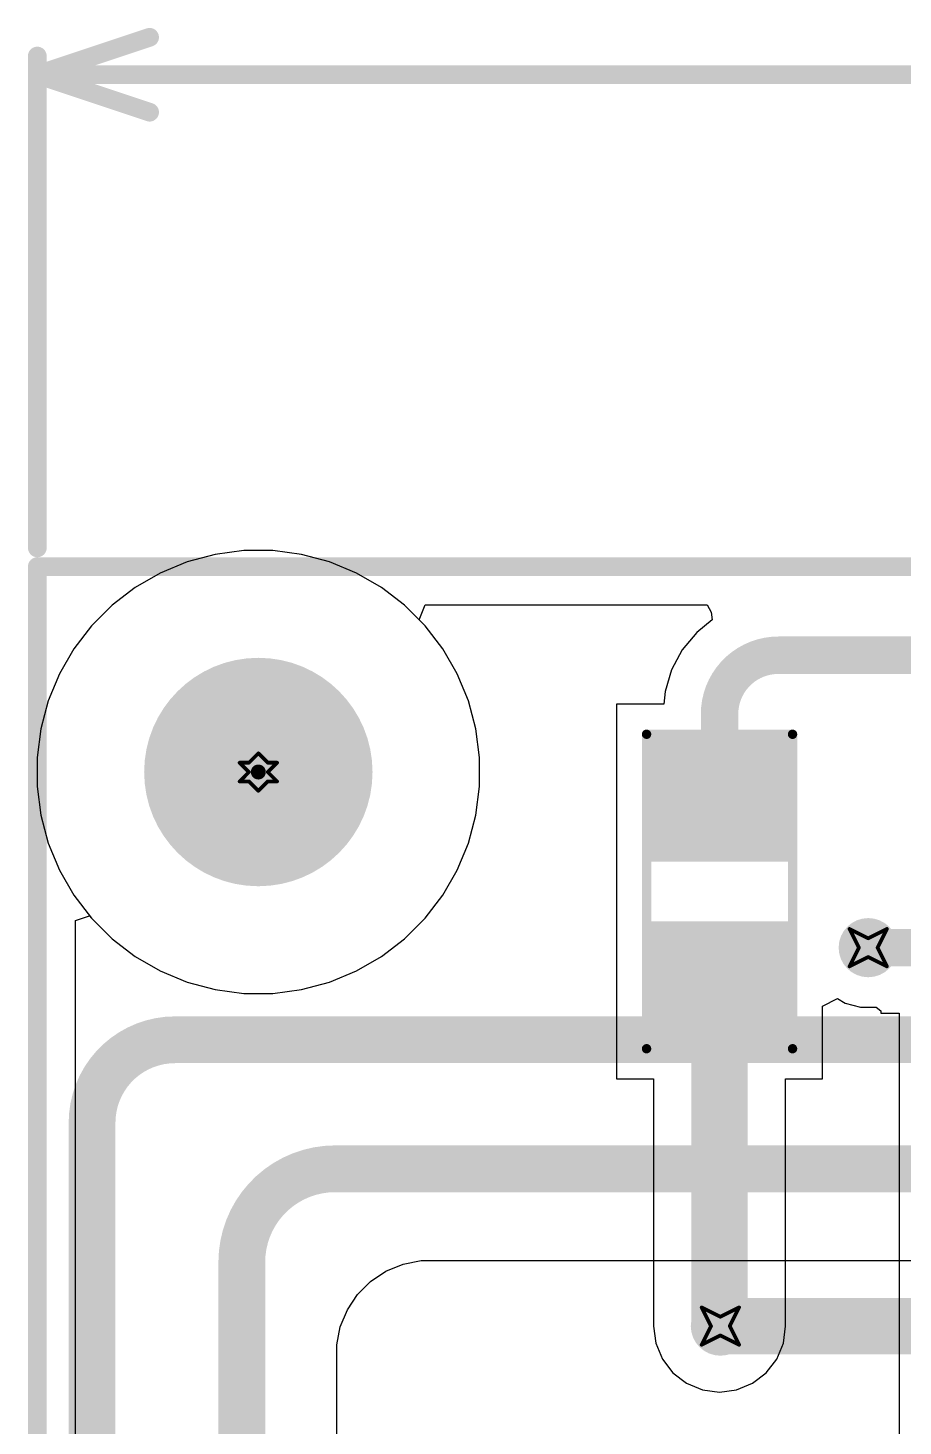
# Model space of a CAD drawing. Header units: inches. Extents: x 0 to 213, y 0 to 212.
# Drawn here: x -0.005 to 0.463, y 1.588 to 2.335 of the extents above; entities that cross this region are included whole.
import ezdxf

# ---------------------------------------------------------------- set-up
doc = ezdxf.new("R2010")
doc.units = ezdxf.units.IN
doc.header["$MEASUREMENT"] = 0
for name, color, linetype in [('Board Outline', 216, 'Continuous'), ('Bottom Layer', 5, 'Continuous'), ('Bottom Overlay', 54, 'Continuous'), ('Bottom Paste', 16, 'Continuous'), ('Bottom Solder', 6, 'Continuous'), ('Dimension', 6, 'Continuous'), ('Drill Drawing', 1, 'Continuous'), ('Multi-Layer', 9, 'Continuous'), ('Pad Holes', 156, 'Continuous'), ('Top Layer', 1, 'Continuous'), ('Top Solder', 216, 'Continuous'), ('Via Holes', 16, 'Continuous')]:
    doc.layers.add(name, color=color, linetype=linetype)

# ---------------------------------------------------------------- blocks, each defined once
blk = doc.blocks.new('R___1206_B_33')
at = {"layer": 'Bottom Layer'}
for points in [[(-0.08, 0.035), (-0.02, 0.035), (-0.02, -0.035), (-0.08, -0.035)], [(0.02, 0.035), (0.08, 0.035), (0.08, -0.035), (0.02, -0.035)]]:
    blk.add_hatch(color=5, dxfattribs=at).paths.add_polyline_path(points)
at = {"layer": 'Bottom Paste'}
for points in [[(-0.08, 0.035), (-0.02, 0.035), (-0.02, -0.035), (-0.08, -0.035)], [(0.02, 0.035), (0.08, 0.035), (0.08, -0.035), (0.02, -0.035)]]:
    blk.add_hatch(color=16, dxfattribs=at).paths.add_polyline_path(points)
at = {"layer": 'Bottom Solder'}
for points in [[(-0.084, 0.039), (-0.016, 0.039), (-0.016, -0.039), (-0.084, -0.039)], [(0.016, 0.039), (0.084, 0.039), (0.084, -0.039), (0.016, -0.039)]]:
    blk.add_hatch(color=6, dxfattribs=at).paths.add_polyline_path(points)
at = {"layer": 'Bottom Overlay'}
for points in [[(-0.084, -0.039, 0.005, 0.005, 0), (-0.084, 0.039, 0.005, 0.005, 0)], [(0.084, 0.039, 0.005, 0.005, 0), (-0.084, 0.039, 0.005, 0.005, 0)], [(0.084, -0.039, 0.005, 0.005, 0), (0.084, 0.039, 0.005, 0.005, 0)], [(0.084, -0.039, 0.005, 0.005, 0), (-0.084, -0.039, 0.005, 0.005, 0)]]:
    blk.add_lwpolyline(points, format="xyseb", dxfattribs=at)
for points in [[(-0.08525, 0.039, 0.0025, 0.0025, 1), (-0.08275, 0.039, 0.0025, 0.0025, 1)], [(-0.08525, 0.039, 0.0025, 0.0025, 1), (-0.08275, 0.039, 0.0025, 0.0025, 1)], [(0.08275, 0.039, 0.0025, 0.0025, 1), (0.08525, 0.039, 0.0025, 0.0025, 1)], [(0.08275, 0.039, 0.0025, 0.0025, 1), (0.08525, 0.039, 0.0025, 0.0025, 1)], [(-0.08525, -0.039, 0.0025, 0.0025, 1), (-0.08275, -0.039, 0.0025, 0.0025, 1)], [(-0.08525, -0.039, 0.0025, 0.0025, 1), (-0.08275, -0.039, 0.0025, 0.0025, 1)], [(0.08275, -0.039, 0.0025, 0.0025, 1), (0.08525, -0.039, 0.0025, 0.0025, 1)], [(0.08275, -0.039, 0.0025, 0.0025, 1), (0.08525, -0.039, 0.0025, 0.0025, 1)]]:
    blk.add_lwpolyline(points, format="xyseb", close=True, dxfattribs=at)

msp = doc.modelspace()

# ---------------------------------------------------------------- hatches: boundary and pattern name
at = {"layer": 'Bottom Layer'}
h = msp.add_hatch(color=5, dxfattribs=at)
edge = h.paths.add_edge_path()
edge.add_arc((0.444, 1.84364), 0.01181, 0, 360)
h = msp.add_hatch(color=5, dxfattribs=at)
edge = h.paths.add_edge_path()
edge.add_arc((0.365, 1.64145), 0.01181, 0, 360)
at = {"layer": 'Bottom Solder'}
h = msp.add_hatch(color=6, dxfattribs=at)
edge = h.paths.add_edge_path()
edge.add_arc((0.11811, 1.93747), 0.004, 0, 360)
h = msp.add_hatch(color=6, dxfattribs=at)
edge = h.paths.add_edge_path()
edge.add_arc((0.444, 1.84364), 0.01581, 0, 360)
h = msp.add_hatch(color=6, dxfattribs=at)
edge = h.paths.add_edge_path()
edge.add_arc((0.365, 1.64145), 0.01581, 0, 360)
at = {"layer": 'Pad Holes'}
h = msp.add_hatch(color=7, dxfattribs=at)
edge = h.paths.add_edge_path()
edge.add_arc((0.11811, 1.93747), 0.06102, 0, 360)
at = {"layer": 'Top Layer'}
h = msp.add_hatch(color=1, dxfattribs=at)
edge = h.paths.add_edge_path()
edge.add_arc((0.444, 1.84364), 0.01181, 0, 360)
h = msp.add_hatch(color=1, dxfattribs=at)
edge = h.paths.add_edge_path()
edge.add_arc((0.365, 1.64145), 0.01181, 0, 360)
at = {"layer": 'Top Solder'}
h = msp.add_hatch(color=216, dxfattribs=at)
edge = h.paths.add_edge_path()
edge.add_arc((0.11811, 1.93747), 0.004, 0, 360)
h = msp.add_hatch(color=216, dxfattribs=at)
edge = h.paths.add_edge_path()
edge.add_arc((0.444, 1.84364), 0.01581, 0, 360)
h = msp.add_hatch(color=216, dxfattribs=at)
edge = h.paths.add_edge_path()
edge.add_arc((0.365, 1.64145), 0.01581, 0, 360)
at = {"layer": 'Via Holes'}
h = msp.add_hatch(color=7, dxfattribs=at)
edge = h.paths.add_edge_path()
edge.add_arc((0.444, 1.84364), 0.00591, 0, 360)
h = msp.add_hatch(color=7, dxfattribs=at)
edge = h.paths.add_edge_path()
edge.add_arc((0.365, 1.64145), 0.00591, 0, 360)

# ---------------------------------------------------------------- linework, layer by layer
at = {"layer": 'Board Outline'}
for points in [[(0, 2.04724, 0.01, 0.01, 0), (3.00697, 2.04724, 0.01, 0.01, 0)], [(0, 0, 0.01, 0.01, 0), (0, 2.04724, 0.01, 0.01, 0)]]:
    msp.add_lwpolyline(points, format="xyseb", dxfattribs=at)
msp.add_lwpolyline([(-0.0025, 2.04724, 0.005, 0.005, 1), (0.0025, 2.04724, 0.005, 0.005, 1)], format="xyseb", close=True, dxfattribs=at)
msp.add_lwpolyline([(-0.0025, 2.04724, 0.005, 0.005, 1), (0.0025, 2.04724, 0.005, 0.005, 1)], format="xyseb", close=True, dxfattribs=at)
at = {"layer": 'Bottom Layer'}
for p, q in [((0.20398, 2.01885), (0.20729, 2.02685)), ((0.20729, 2.02685), (0.35797, 2.02685)), ((0.35797, 2.02685), (0.36008, 2.02284)), ((0.20722, 2.01562), (0.20398, 2.01885)), ((0.36058, 2.01885), (0.35234, 2.01209)), ((0.36008, 2.02284), (0.36058, 2.01885)), ((0.21665, 2.00332), (0.20722, 2.01562)), ((0.35234, 2.01209), (0.34466, 2.00274)), ((0.22441, 1.98989), (0.21665, 2.00332)), ((0.34466, 2.00274), (0.33896, 1.99207)), ((0.23034, 1.97557), (0.22441, 1.98989)), ((0.33896, 1.99207), (0.33545, 1.98049)), ((0.33545, 1.98049), (0.33477, 1.97364)), ((0.23435, 1.9606), (0.23034, 1.97557)), ((0.33477, 1.97364), (0.30956, 1.97364)), ((0.30956, 1.97364), (0.30956, 1.87364)), ((0.23637, 1.94522), (0.23435, 1.9606)), ((0.23637, 1.92972), (0.23637, 1.94522)), ((0.23435, 1.91435), (0.23637, 1.92972)), ((0.23034, 1.89938), (0.23435, 1.91435)), ((0.22441, 1.88505), (0.23034, 1.89938)), ((0.21665, 1.87163), (0.22441, 1.88505)), ((0.20722, 1.85933), (0.21665, 1.87163)), ((0.30956, 1.87364), (0.30956, 1.77364)), ((0.02039, 1.85811), (0.02797, 1.86068)), ((0.02797, 1.86068), (0.029, 1.85933)), ((0.02039, 0.20581), (0.02039, 1.85811)), ((0.029, 1.85933), (0.03997, 1.84837)), ((0.19625, 1.84837), (0.20722, 1.85933)), ((0.03997, 1.84837), (0.05227, 1.83893)), ((0.18396, 1.83893), (0.19625, 1.84837)), ((0.05227, 1.83893), (0.06569, 1.83118)), ((0.17053, 1.83118), (0.18396, 1.83893)), ((0.06569, 1.83118), (0.08001, 1.82525)), ((0.15621, 1.82525), (0.17053, 1.83118)), ((0.08001, 1.82525), (0.09499, 1.82123)), ((0.14123, 1.82123), (0.15621, 1.82525)), ((0.09499, 1.82123), (0.11036, 1.81921)), ((0.11036, 1.81921), (0.12586, 1.81921)), ((0.12586, 1.81921), (0.14123, 1.82123)), ((0.41956, 1.81244), (0.42756, 1.8164)), ((0.42756, 1.8164), (0.43172, 1.814)), ((0.41956, 1.77364), (0.41956, 1.81244)), ((0.43172, 1.814), (0.43981, 1.81183)), ((0.43981, 1.81183), (0.44819, 1.81183)), ((0.44819, 1.81183), (0.45073, 1.80988)), ((0.45073, 1.80988), (0.45073, 1.80864)), ((0.45073, 1.80864), (0.46049, 1.80864)), ((0.46049, 1.80864), (0.46049, 0.25286)), ((0.30956, 1.77364), (0.32926, 1.77364)), ((0.32926, 1.77364), (0.32926, 1.64145)), ((0.39986, 1.64145), (0.39986, 1.77364)), ((0.39986, 1.77364), (0.41956, 1.77364)), ((0.32926, 1.64145), (0.33046, 1.63231)), ((0.39866, 1.63231), (0.39986, 1.64145)), ((0.33046, 1.63231), (0.33399, 1.6238)), ((0.39513, 1.6238), (0.39866, 1.63231)), ((0.33399, 1.6238), (0.3396, 1.61649)), ((0.38952, 1.61649), (0.39513, 1.6238)), ((0.3396, 1.61649), (0.34691, 1.61088)), ((0.38221, 1.61088), (0.38952, 1.61649)), ((0.34691, 1.61088), (0.35542, 1.60735)), ((0.35542, 1.60735), (0.36456, 1.60615)), ((0.36456, 1.60615), (0.3737, 1.60735)), ((0.3737, 1.60735), (0.38221, 1.61088))]:
    msp.add_line(p, q, dxfattribs=at)
for points in [[(0.36456, 1.96845, 0.02, 0.02, -0.414214), (0.39599, 1.99988, 0.02, 0.02, 0)], [(0.39599, 1.99988, 0.02, 0.02, 0), (0.63821, 1.99988, 0.02, 0.02, 0)], [(0.36456, 1.92364, 0.02, 0.02, 0), (0.36456, 1.96845, 0.02, 0.02, 0)], [(0.444, 1.84364, 0.02, 0.02, 0), (0.48823, 1.84364, 0.02, 0.02, 0)], [(0.36456, 1.64145, 0.03, 0.03, 0), (0.36456, 1.82364, 0.03, 0.03, 0)]]:
    msp.add_lwpolyline(points, format="xyseb", dxfattribs=at)
for points in [[(0.39099, 1.99988, 0.01, 0.01, 1), (0.40099, 1.99988, 0.01, 0.01, 1)], [(0.39099, 1.99988, 0.01, 0.01, 1), (0.40099, 1.99988, 0.01, 0.01, 1)], [(0.35956, 1.96845, 0.01, 0.01, 1), (0.36956, 1.96845, 0.01, 0.01, 1)], [(0.35956, 1.96845, 0.01, 0.01, 1), (0.36956, 1.96845, 0.01, 0.01, 1)], [(0.35956, 1.92364, 0.01, 0.01, 1), (0.36956, 1.92364, 0.01, 0.01, 1)], [(0.439, 1.84364, 0.01, 0.01, 1), (0.449, 1.84364, 0.01, 0.01, 1)], [(0.35706, 1.82364, 0.015, 0.015, 1), (0.37206, 1.82364, 0.015, 0.015, 1)], [(0.35706, 1.64145, 0.015, 0.015, 1), (0.37206, 1.64145, 0.015, 0.015, 1)]]:
    msp.add_lwpolyline(points, format="xyseb", close=True, dxfattribs=at)
at = {"layer": 'Dimension'}
for points in [[(0, 2.31, 0.01, 0.01, 0), (0.06, 2.33, 0.01, 0.01, 0)], [(0, 2.05724, 0.01, 0.01, 0), (0, 2.32, 0.01, 0.01, 0)], [(0, 2.31, 0.01, 0.01, 0), (1.27655, 2.31, 0.01, 0.01, 0)], [(0, 2.31, 0.01, 0.01, 0), (0.06, 2.29, 0.01, 0.01, 0)]]:
    msp.add_lwpolyline(points, format="xyseb", dxfattribs=at)
for points in [[(0.0575, 2.33, 0.005, 0.005, 1), (0.0625, 2.33, 0.005, 0.005, 1)], [(-0.0025, 2.32, 0.005, 0.005, 1), (0.0025, 2.32, 0.005, 0.005, 1)], [(-0.0025, 2.31, 0.005, 0.005, 1), (0.0025, 2.31, 0.005, 0.005, 1)], [(-0.0025, 2.31, 0.005, 0.005, 1), (0.0025, 2.31, 0.005, 0.005, 1)], [(-0.0025, 2.31, 0.005, 0.005, 1), (0.0025, 2.31, 0.005, 0.005, 1)], [(0.0575, 2.29, 0.005, 0.005, 1), (0.0625, 2.29, 0.005, 0.005, 1)], [(-0.0025, 2.05724, 0.005, 0.005, 1), (0.0025, 2.05724, 0.005, 0.005, 1)]]:
    msp.add_lwpolyline(points, format="xyseb", close=True, dxfattribs=at)
at = {"layer": 'Drill Drawing'}
for points in [[(0.10811, 1.94247, 0.002, 0.002, 0), (0.11311, 1.93747, 0.002, 0.002, 0)], [(0.10811, 1.94247, 0.002, 0.002, 0), (0.11311, 1.94247, 0.002, 0.002, 0)], [(0.11311, 1.94247, 0.002, 0.002, 0), (0.11811, 1.94747, 0.002, 0.002, 0)], [(0.11811, 1.94747, 0.002, 0.002, 0), (0.12311, 1.94247, 0.002, 0.002, 0)], [(0.12311, 1.94247, 0.002, 0.002, 0), (0.12811, 1.94247, 0.002, 0.002, 0)], [(0.12311, 1.93747, 0.002, 0.002, 0), (0.12811, 1.94247, 0.002, 0.002, 0)], [(0.10811, 1.93247, 0.002, 0.002, 0), (0.11311, 1.93747, 0.002, 0.002, 0)], [(0.12311, 1.93747, 0.002, 0.002, 0), (0.12811, 1.93247, 0.002, 0.002, 0)], [(0.10811, 1.93247, 0.002, 0.002, 0), (0.11311, 1.93247, 0.002, 0.002, 0)], [(0.11311, 1.93247, 0.002, 0.002, 0), (0.11811, 1.92747, 0.002, 0.002, 0)], [(0.11811, 1.92747, 0.002, 0.002, 0), (0.12311, 1.93247, 0.002, 0.002, 0)], [(0.12311, 1.93247, 0.002, 0.002, 0), (0.12811, 1.93247, 0.002, 0.002, 0)], [(0.434, 1.85364, 0.002, 0.002, 0), (0.444, 1.84864, 0.002, 0.002, 0)], [(0.434, 1.85364, 0.002, 0.002, 0), (0.439, 1.84364, 0.002, 0.002, 0)], [(0.444, 1.84864, 0.002, 0.002, 0), (0.454, 1.85364, 0.002, 0.002, 0)], [(0.449, 1.84364, 0.002, 0.002, 0), (0.454, 1.85364, 0.002, 0.002, 0)], [(0.434, 1.83364, 0.002, 0.002, 0), (0.439, 1.84364, 0.002, 0.002, 0)], [(0.434, 1.83364, 0.002, 0.002, 0), (0.444, 1.83864, 0.002, 0.002, 0)], [(0.444, 1.83864, 0.002, 0.002, 0), (0.454, 1.83364, 0.002, 0.002, 0)], [(0.449, 1.84364, 0.002, 0.002, 0), (0.454, 1.83364, 0.002, 0.002, 0)], [(0.355, 1.65145, 0.002, 0.002, 0), (0.365, 1.64645, 0.002, 0.002, 0)], [(0.355, 1.65145, 0.002, 0.002, 0), (0.36, 1.64145, 0.002, 0.002, 0)], [(0.365, 1.64645, 0.002, 0.002, 0), (0.375, 1.65145, 0.002, 0.002, 0)], [(0.37, 1.64145, 0.002, 0.002, 0), (0.375, 1.65145, 0.002, 0.002, 0)], [(0.355, 1.63145, 0.002, 0.002, 0), (0.36, 1.64145, 0.002, 0.002, 0)], [(0.355, 1.63145, 0.002, 0.002, 0), (0.365, 1.63645, 0.002, 0.002, 0)], [(0.365, 1.63645, 0.002, 0.002, 0), (0.375, 1.63145, 0.002, 0.002, 0)], [(0.37, 1.64145, 0.002, 0.002, 0), (0.375, 1.63145, 0.002, 0.002, 0)]]:
    msp.add_lwpolyline(points, format="xyseb", dxfattribs=at)
for points in [[(0.10761, 1.94247, 0.001, 0.001, 1), (0.10861, 1.94247, 0.001, 0.001, 1)], [(0.10761, 1.94247, 0.001, 0.001, 1), (0.10861, 1.94247, 0.001, 0.001, 1)], [(0.11261, 1.94247, 0.001, 0.001, 1), (0.11361, 1.94247, 0.001, 0.001, 1)], [(0.11261, 1.94247, 0.001, 0.001, 1), (0.11361, 1.94247, 0.001, 0.001, 1)], [(0.11761, 1.94747, 0.001, 0.001, 1), (0.11861, 1.94747, 0.001, 0.001, 1)], [(0.11761, 1.94747, 0.001, 0.001, 1), (0.11861, 1.94747, 0.001, 0.001, 1)], [(0.12261, 1.94247, 0.001, 0.001, 1), (0.12361, 1.94247, 0.001, 0.001, 1)], [(0.12261, 1.94247, 0.001, 0.001, 1), (0.12361, 1.94247, 0.001, 0.001, 1)], [(0.12761, 1.94247, 0.001, 0.001, 1), (0.12861, 1.94247, 0.001, 0.001, 1)], [(0.12761, 1.94247, 0.001, 0.001, 1), (0.12861, 1.94247, 0.001, 0.001, 1)], [(0.11261, 1.93747, 0.001, 0.001, 1), (0.11361, 1.93747, 0.001, 0.001, 1)], [(0.11261, 1.93747, 0.001, 0.001, 1), (0.11361, 1.93747, 0.001, 0.001, 1)], [(0.12261, 1.93747, 0.001, 0.001, 1), (0.12361, 1.93747, 0.001, 0.001, 1)], [(0.12261, 1.93747, 0.001, 0.001, 1), (0.12361, 1.93747, 0.001, 0.001, 1)], [(0.10761, 1.93247, 0.001, 0.001, 1), (0.10861, 1.93247, 0.001, 0.001, 1)], [(0.10761, 1.93247, 0.001, 0.001, 1), (0.10861, 1.93247, 0.001, 0.001, 1)], [(0.11261, 1.93247, 0.001, 0.001, 1), (0.11361, 1.93247, 0.001, 0.001, 1)], [(0.11261, 1.93247, 0.001, 0.001, 1), (0.11361, 1.93247, 0.001, 0.001, 1)], [(0.11761, 1.92747, 0.001, 0.001, 1), (0.11861, 1.92747, 0.001, 0.001, 1)], [(0.11761, 1.92747, 0.001, 0.001, 1), (0.11861, 1.92747, 0.001, 0.001, 1)], [(0.12261, 1.93247, 0.001, 0.001, 1), (0.12361, 1.93247, 0.001, 0.001, 1)], [(0.12261, 1.93247, 0.001, 0.001, 1), (0.12361, 1.93247, 0.001, 0.001, 1)], [(0.12761, 1.93247, 0.001, 0.001, 1), (0.12861, 1.93247, 0.001, 0.001, 1)], [(0.12761, 1.93247, 0.001, 0.001, 1), (0.12861, 1.93247, 0.001, 0.001, 1)], [(0.4335, 1.85364, 0.001, 0.001, 1), (0.4345, 1.85364, 0.001, 0.001, 1)], [(0.4335, 1.85364, 0.001, 0.001, 1), (0.4345, 1.85364, 0.001, 0.001, 1)], [(0.4535, 1.85364, 0.001, 0.001, 1), (0.4545, 1.85364, 0.001, 0.001, 1)], [(0.4535, 1.85364, 0.001, 0.001, 1), (0.4545, 1.85364, 0.001, 0.001, 1)], [(0.4435, 1.84864, 0.001, 0.001, 1), (0.4445, 1.84864, 0.001, 0.001, 1)], [(0.4435, 1.84864, 0.001, 0.001, 1), (0.4445, 1.84864, 0.001, 0.001, 1)], [(0.4385, 1.84364, 0.001, 0.001, 1), (0.4395, 1.84364, 0.001, 0.001, 1)], [(0.4385, 1.84364, 0.001, 0.001, 1), (0.4395, 1.84364, 0.001, 0.001, 1)], [(0.4435, 1.83864, 0.001, 0.001, 1), (0.4445, 1.83864, 0.001, 0.001, 1)], [(0.4435, 1.83864, 0.001, 0.001, 1), (0.4445, 1.83864, 0.001, 0.001, 1)], [(0.4485, 1.84364, 0.001, 0.001, 1), (0.4495, 1.84364, 0.001, 0.001, 1)], [(0.4485, 1.84364, 0.001, 0.001, 1), (0.4495, 1.84364, 0.001, 0.001, 1)], [(0.4335, 1.83364, 0.001, 0.001, 1), (0.4345, 1.83364, 0.001, 0.001, 1)], [(0.4335, 1.83364, 0.001, 0.001, 1), (0.4345, 1.83364, 0.001, 0.001, 1)], [(0.4535, 1.83364, 0.001, 0.001, 1), (0.4545, 1.83364, 0.001, 0.001, 1)], [(0.4535, 1.83364, 0.001, 0.001, 1), (0.4545, 1.83364, 0.001, 0.001, 1)], [(0.3545, 1.65145, 0.001, 0.001, 1), (0.3555, 1.65145, 0.001, 0.001, 1)], [(0.3545, 1.65145, 0.001, 0.001, 1), (0.3555, 1.65145, 0.001, 0.001, 1)], [(0.3745, 1.65145, 0.001, 0.001, 1), (0.3755, 1.65145, 0.001, 0.001, 1)], [(0.3745, 1.65145, 0.001, 0.001, 1), (0.3755, 1.65145, 0.001, 0.001, 1)], [(0.3645, 1.64645, 0.001, 0.001, 1), (0.3655, 1.64645, 0.001, 0.001, 1)], [(0.3645, 1.64645, 0.001, 0.001, 1), (0.3655, 1.64645, 0.001, 0.001, 1)], [(0.3595, 1.64145, 0.001, 0.001, 1), (0.3605, 1.64145, 0.001, 0.001, 1)], [(0.3595, 1.64145, 0.001, 0.001, 1), (0.3605, 1.64145, 0.001, 0.001, 1)], [(0.3645, 1.63645, 0.001, 0.001, 1), (0.3655, 1.63645, 0.001, 0.001, 1)], [(0.3645, 1.63645, 0.001, 0.001, 1), (0.3655, 1.63645, 0.001, 0.001, 1)], [(0.3695, 1.64145, 0.001, 0.001, 1), (0.3705, 1.64145, 0.001, 0.001, 1)], [(0.3695, 1.64145, 0.001, 0.001, 1), (0.3705, 1.64145, 0.001, 0.001, 1)], [(0.3545, 1.63145, 0.001, 0.001, 1), (0.3555, 1.63145, 0.001, 0.001, 1)], [(0.3545, 1.63145, 0.001, 0.001, 1), (0.3555, 1.63145, 0.001, 0.001, 1)], [(0.3745, 1.63145, 0.001, 0.001, 1), (0.3755, 1.63145, 0.001, 0.001, 1)], [(0.3745, 1.63145, 0.001, 0.001, 1), (0.3755, 1.63145, 0.001, 0.001, 1)]]:
    msp.add_lwpolyline(points, format="xyseb", close=True, dxfattribs=at)
at = {"layer": 'Multi-Layer'}
for p, q in [((0.11036, 2.05574), (0.09499, 2.05371)), ((0.11811, 2.05574), (0.11036, 2.05574)), ((0.12586, 2.05574), (0.11811, 2.05574)), ((0.14123, 2.05371), (0.12586, 2.05574)), ((0.08001, 2.0497), (0.06569, 2.04377)), ((0.09499, 2.05371), (0.08001, 2.0497)), ((0.15621, 2.0497), (0.14123, 2.05371)), ((0.17053, 2.04377), (0.15621, 2.0497)), ((0.06569, 2.04377), (0.05227, 2.03602)), ((0.18396, 2.03602), (0.17053, 2.04377)), ((0.05227, 2.03602), (0.03997, 2.02658)), ((0.19625, 2.02658), (0.18396, 2.03602)), ((0.03997, 2.02658), (0.029, 2.01562)), ((0.20722, 2.01562), (0.19625, 2.02658)), ((0.029, 2.01562), (0.01957, 2.00332)), ((0.21665, 2.00332), (0.20722, 2.01562)), ((0.01957, 2.00332), (0.01182, 1.98989)), ((0.22441, 1.98989), (0.21665, 2.00332)), ((0.01182, 1.98989), (0.00588, 1.97557)), ((0.23034, 1.97557), (0.22441, 1.98989)), ((0.00588, 1.97557), (0.00187, 1.9606)), ((0.23435, 1.9606), (0.23034, 1.97557)), ((0.00187, 1.9606), (-0.00015, 1.94522)), ((0.23637, 1.94522), (0.23435, 1.9606)), ((-0.00015, 1.94522), (-0.00015, 1.93747)), ((0.23637, 1.93747), (0.23637, 1.94522)), ((-0.00015, 1.93747), (-0.00015, 1.93747)), ((-0.00015, 1.93747), (-0.00015, 1.92972)), ((0.23637, 1.92972), (0.23637, 1.93747)), ((-0.00015, 1.92972), (0.00187, 1.91435)), ((0.23435, 1.91435), (0.23637, 1.92972)), ((0.00187, 1.91435), (0.00588, 1.89938)), ((0.23034, 1.89938), (0.23435, 1.91435)), ((0.00588, 1.89938), (0.01182, 1.88505)), ((0.22441, 1.88505), (0.23034, 1.89938)), ((0.01182, 1.88505), (0.01957, 1.87163)), ((0.21665, 1.87163), (0.22441, 1.88505)), ((0.01957, 1.87163), (0.029, 1.85933)), ((0.20722, 1.85933), (0.21665, 1.87163)), ((0.029, 1.85933), (0.03997, 1.84837)), ((0.19625, 1.84837), (0.20722, 1.85933)), ((0.03997, 1.84837), (0.05227, 1.83893)), ((0.18396, 1.83893), (0.19625, 1.84837)), ((0.05227, 1.83893), (0.06569, 1.83118)), ((0.17053, 1.83118), (0.18396, 1.83893)), ((0.06569, 1.83118), (0.08001, 1.82525)), ((0.15621, 1.82525), (0.17053, 1.83118)), ((0.08001, 1.82525), (0.09499, 1.82123)), ((0.14123, 1.82123), (0.15621, 1.82525)), ((0.09499, 1.82123), (0.11036, 1.81921)), ((0.11036, 1.81921), (0.11811, 1.81921)), ((0.11811, 1.81921), (0.12586, 1.81921)), ((0.12586, 1.81921), (0.14123, 1.82123))]:
    msp.add_line(p, q, dxfattribs=at)
at = {"layer": 'Top Layer'}
for p, q in [((0.18632, 1.67076), (0.19542, 1.67453)), ((0.19542, 1.67453), (0.20508, 1.67645)), ((0.20508, 1.67645), (0.21, 1.67645)), ((0.21, 1.67645), (0.21, 1.67645)), ((0.21, 1.67645), (0.56695, 1.67645)), ((0.17813, 1.66529), (0.18632, 1.67076)), ((0.16569, 1.65013), (0.17116, 1.65832)), ((0.17116, 1.65832), (0.17813, 1.66529)), ((0.16192, 1.64103), (0.16569, 1.65013)), ((0.16, 1.63137), (0.16192, 1.64103)), ((0.16, 1.62645), (0.16, 1.63137)), ((0.16, 1.52645), (0.16, 1.62645))]:
    msp.add_line(p, q, dxfattribs=at)
for points in [[(0.444, 1.84364, 0.015, 0.015, 0), (2.136, 1.84364, 0.015, 0.015, 0)], [(0.02925, 1.75008, 0.025, 0.025, -0.414214), (0.0736, 1.79443, 0.025, 0.025, 0)], [(0.0736, 1.79443, 0.025, 0.025, 0), (0.64836, 1.79443, 0.025, 0.025, 0)], [(0.02925, 1.16037, 0.025, 0.025, 0), (0.02925, 1.75008, 0.025, 0.025, 0)], [(0.10927, 1.67564, 0.025, 0.025, -0.414214), (0.15912, 1.7255, 0.025, 0.025, 0)], [(0.15912, 1.7255, 0.025, 0.025, 0), (0.59948, 1.7255, 0.025, 0.025, 0)], [(0.10927, 1.52257, 0.025, 0.025, 0), (0.10927, 1.67564, 0.025, 0.025, 0)], [(0.365, 1.64145, 0.03, 0.03, 0), (0.54985, 1.64145, 0.03, 0.03, 0)]]:
    msp.add_lwpolyline(points, format="xyseb", dxfattribs=at)
for points in [[(0.44025, 1.84364, 0.0075, 0.0075, 1), (0.44775, 1.84364, 0.0075, 0.0075, 1)], [(0.06735, 1.79443, 0.0125, 0.0125, 1), (0.07985, 1.79443, 0.0125, 0.0125, 1)], [(0.06735, 1.79443, 0.0125, 0.0125, 1), (0.07985, 1.79443, 0.0125, 0.0125, 1)], [(0.023, 1.75008, 0.0125, 0.0125, 1), (0.0355, 1.75008, 0.0125, 0.0125, 1)], [(0.023, 1.75008, 0.0125, 0.0125, 1), (0.0355, 1.75008, 0.0125, 0.0125, 1)], [(0.15287, 1.7255, 0.0125, 0.0125, 1), (0.16537, 1.7255, 0.0125, 0.0125, 1)], [(0.15287, 1.7255, 0.0125, 0.0125, 1), (0.16537, 1.7255, 0.0125, 0.0125, 1)], [(0.10302, 1.67564, 0.0125, 0.0125, 1), (0.11552, 1.67564, 0.0125, 0.0125, 1)], [(0.10302, 1.67564, 0.0125, 0.0125, 1), (0.11552, 1.67564, 0.0125, 0.0125, 1)], [(0.3575, 1.64145, 0.015, 0.015, 1), (0.3725, 1.64145, 0.015, 0.015, 1)]]:
    msp.add_lwpolyline(points, format="xyseb", close=True, dxfattribs=at)

# ---------------------------------------------------------------- block references
at = {"rotation": 270}
msp.add_blockref('R___1206_B_33', (0.36456, 1.87364), dxfattribs=at)

doc.saveas('drawing.dxf')
